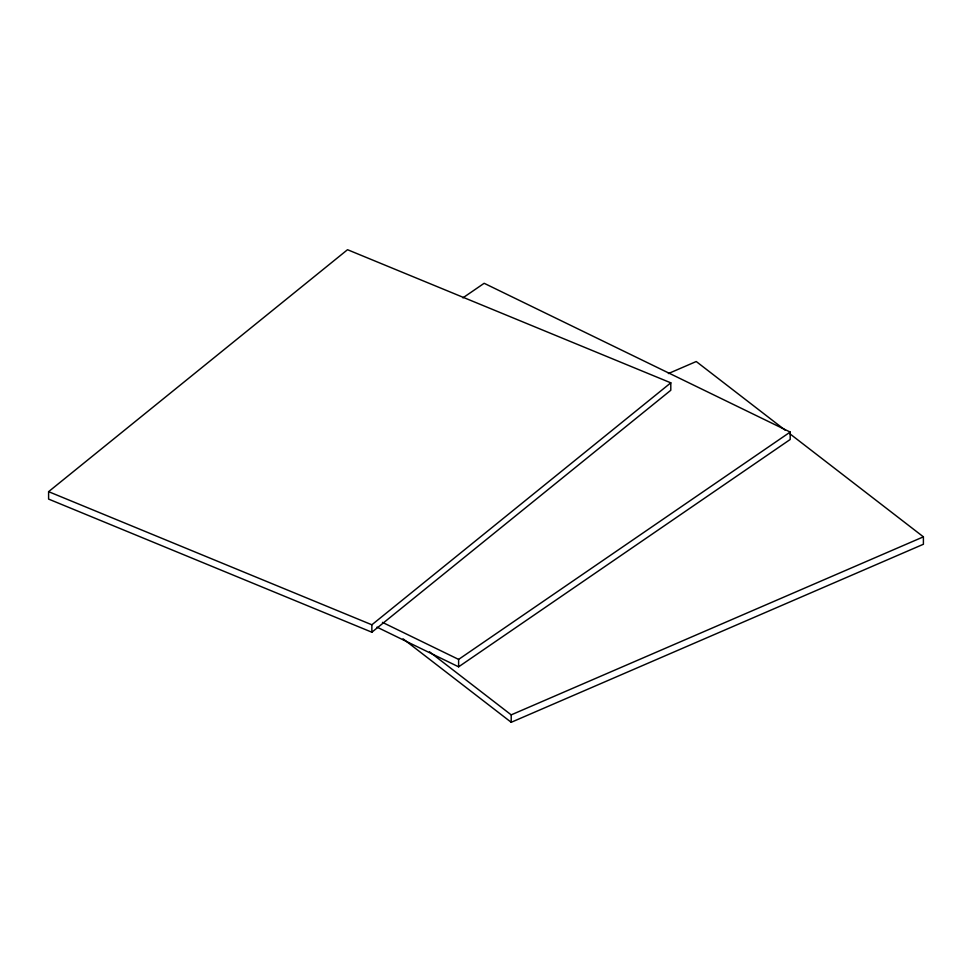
<?xml version="1.0" encoding="UTF-8"?>
<svg xmlns="http://www.w3.org/2000/svg" width="972" height="972" viewBox="0 0 972 972"><rect width="100%" height="100%" fill="white"/><g stroke="black" fill="none" stroke-linecap="round" stroke-linejoin="round"><path stroke-width="1.46" d="M48.6 491.662L347.526 249.707L670.802 382.834L670.802 390.258L371.863 632.213L48.6 499.086L48.6 491.662L371.863 624.789L670.802 382.834M462.891 297.869L484.153 283.289L790.187 432.066L790.187 439.49L458.614 666.828L377.002 627.147M458.614 666.828L458.614 659.405L790.187 432.066M668.396 373.552L696.244 361.523L785.182 430.171M429.478 651.787L511.211 714.87L923.4 536.836L923.4 544.259L511.211 722.293L403.04 638.811M382.446 622.372L458.614 659.405M789.993 433.877L923.4 536.836M511.211 714.87L511.211 722.293M371.863 624.789L371.863 632.213"/></g></svg>
